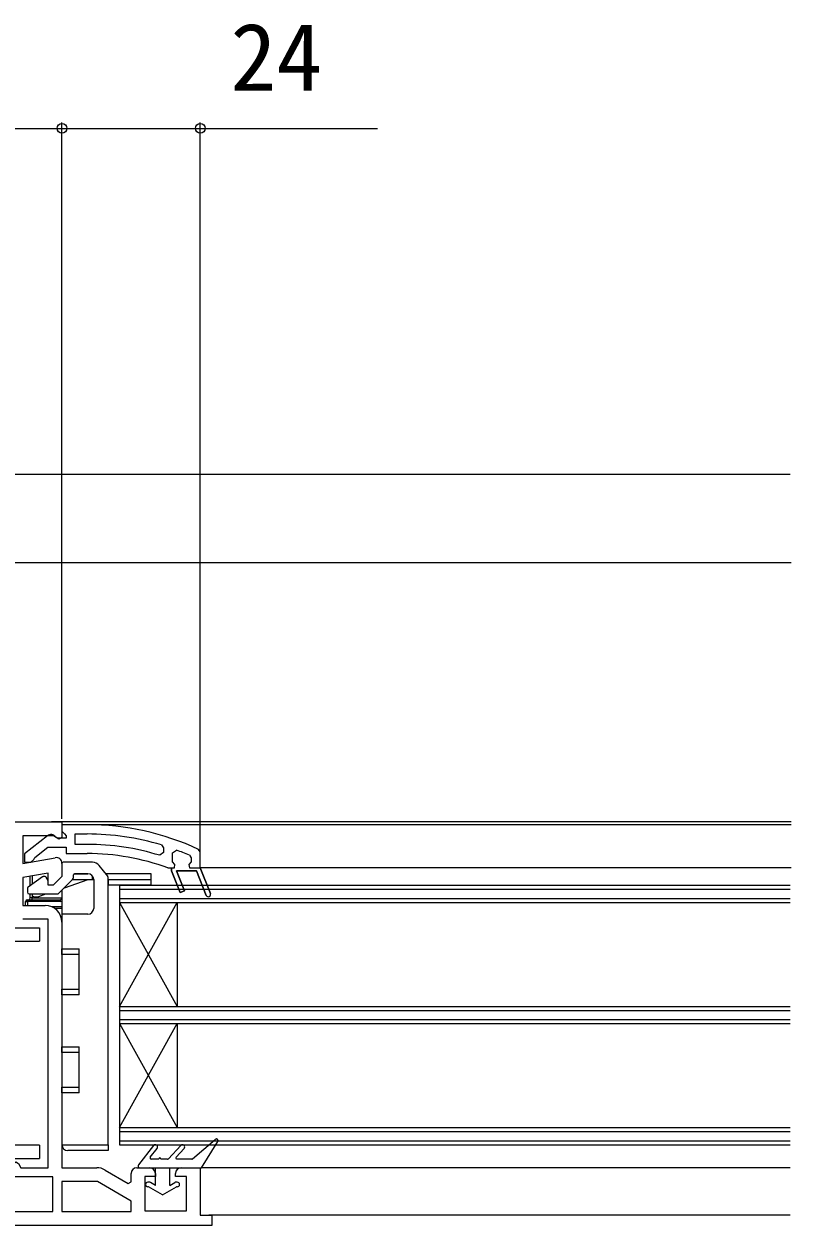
# Model space of a CAD drawing. Units: millimetres, scale not verified. Extents: x -700 to 700, y -1044 to 1038.
# Drawn here: x -24.6 to 108.5, y -616.1 to -408.6 of the extents above; entities that cross this region are included whole.
import ezdxf
from ezdxf.enums import TextEntityAlignment as Align

# ---------------------------------------------------------------- set-up
doc = ezdxf.new("R2010")
doc.units = ezdxf.units.MM
doc.header["$LTSCALE"] = 6
doc.layers.add('0-3_YKK_11', color=7, linetype='Continuous', lineweight=18)
for name, color, linetype in [('0-5_YKK_12', 2, 'Continuous'), ('0-6_YKK_13', 4, 'Continuous'), ('0-8_YKK_D', 6, 'Continuous')]:
    doc.layers.add(name, color=color, linetype=linetype)
doc.styles.add('ＭＳ ゴシック', font='')
doc.styles.get('ＭＳ ゴシック').set_extended_font_data('MS Gothic')

msp = doc.modelspace()

# ---------------------------------------------------------------- linework, layer by layer
at = {"layer": '0-3_YKK_11'}
msp.add_line((-5, -607), (-2.8, -607), dxfattribs=at)
for points in [[(-42.827, -553.215), (-37.2, -554.207), (-37.2, -549.4), (-42.557, -549.4), (-43.485, -549.98), (-44, -549.695), (-44, -547), (-31, -547), (-18, -547), (-18, -549.695), (-18.516, -549.98), (-19.444, -549.4), (-24.8, -549.4), (-24.8, -554.207), (-19.174, -553.215)], [(-13.633, -547.5), (-18, -547.5), (-18, -548.6), (-17.563, -549.096), (-17.3, -549.394), (-17.3, -549.8), (-18.7, -549.8), (-19.1, -549.6)], [(-20.517, -549.413), (-24.5, -552.525), (-24.5, -554), (-23.399, -554), (-22.9, -553.525), (-22.708, -553.155), (-20.462, -551.4), (-17.3, -551.4), (-17.3, -552.5), (-13.633, -552.5)], [(-13.633, -550.9), (-15.7, -550.9), (-15.7, -549.1), (-13.633, -549.1)], [(-0.755, -551.009), (-0.4, -551.487), (-0.4, -552.324), (-1.048, -552.801)], [(7.028, -559.748), (5.338, -555.5), (1.861, -555.5), (3.234, -558.952), (2.491, -559.248), (1, -555.5), (1, -555), (1.5, -555), (1.575, -554.41), (1.2, -553.925), (1.2, -553.9), (1.2, -552.365), (1.874, -551.896)], [(4.099, -552.795), (4.4, -553.253), (4.4, -553.925), (4.025, -554.41), (4.1, -555), (6, -555), (7.771, -559.452), (6, -555), (6, -552.218), (5.71, -551.764)], [(-18, -554.2), (-18, -556.5), (-19.5, -558), (-20.4, -558), (-20.4, -555.868), (-24.8, -556.644), (-24.8, -561.5), (-20.9, -561.5)], [(0.382, -554.97), (0.553, -555), (1, -555), (1, -555.5), (2.491, -559.248), (3.234, -558.952), (1.861, -555.5), (5.338, -555.5), (7.028, -559.748)], [(-41.6, -563.9), (-41.6, -607), (-36.866, -607), (-36.433, -606.25), (-36, -606), (-35.567, -606.25), (-35.134, -607), (-31, -607), (-26.866, -607), (-26.433, -606.25), (-26, -606), (-25.567, -606.25), (-25.134, -607), (-20.4, -607), (-20.4, -563.9), (-24.8, -563.9)], [(-18, -564.4), (-18, -607), (-11.974, -607)], [(2.7, -607), (6, -607), (6, -615.2), (8, -615.2), (8, -617), (-31, -617), (-70, -617), (-70, -615.2), (-68, -615.2), (-68, -607), (-64.7, -607)], [(-10.524, -607.389), (-6.5, -609.711), (-6, -609.423), (-6, -608)], [(-1.8, -608), (-1.8, -608.5), (-3.6, -608.5), (-3.6, -614.5), (3.6, -614.5), (3.6, -608.5), (1.7, -608.5), (1.7, -608)]]:
    msp.add_lwpolyline(points, dxfattribs=at)
for points in [[(-19.6, -608.6), (-31, -608.6), (-42.4, -608.6), (-42.4, -614.6), (-31, -614.6), (-19.6, -614.6)], [(-18, -614.6), (-6, -614.6), (-6, -612.771), (-11.84, -609.4), (-18, -609.4)]]:
    msp.add_lwpolyline(points, close=True, dxfattribs=at)
for centre, radius, start, end in [((-13.633, -593.5), 46, 65.13402, 89.99999), ((-19.9, -550.2), 1, 36.86989, 128.08672), ((-13.633, -593.5), 44.4, 73.13981, 90.00001), ((-13.633, -593.5), 42.6, 72.81723, 90.00001), ((-13.633, -593.5), 44.4, 66.46078, 69.55779), ((-19, -554.2), 1, 360, 99.99998), ((-13.633, -593.5), 41, 70.01112, 90.00001), ((7.4, -559.6), 0.4, 201.69939, 21.69941), ((7.4, -559.6), 0.4, 201.69939, 21.69941), ((-20.9, -564.4), 2.9, 0.00001, 89.99999), ((-11.974, -609.9), 2.9, 60.00001, 90.00002), ((-5, -608), 1, 90.00001, 179.99999), ((-2.8, -608), 1, 0.00001, 89.99999), ((2.7, -608), 1, 90.00001, 179.99999)]:
    msp.add_arc(centre, radius, start, end, dxfattribs=at)
at = {"layer": '0-5_YKK_12'}
for p, q in [((-194.499, -486.7), (108.315, -486.7)), ((-194.5, -501.995), (108.497, -502.011)), ((-194.499, -502), (108.315, -502)), ((-137, -501.995), (13.179, -502.009)), ((108.497, -547.002), (-19.799, -547)), ((108.497, -547.502), (-17, -547.5)), ((108.497, -555), (6, -554.998)), ((-8, -558), (108.315, -558)), ((-8, -558), (-8, -603)), ((-8, -558.7), (108.315, -558.7)), ((-8, -560.3), (108.315, -560.3)), ((-8, -561), (108.315, -561)), ((-8, -561), (2, -579)), ((-8, -579), (2, -561)), ((2, -561), (2, -579)), ((-8, -579), (108.315, -579)), ((-8, -579.7), (108.315, -579.7)), ((-8, -581.3), (108.315, -581.3)), ((-8, -582), (108.315, -582)), ((-8, -582), (2, -600)), ((-8, -600), (2, -582)), ((2, -582), (2, -600)), ((-8, -600), (108.315, -600)), ((-8, -600.7), (108.315, -600.7)), ((-8, -602.3), (108.315, -602.3)), ((-8, -603), (108.315, -603)), ((108.315, -607.002), (6.2, -607)), ((108.315, -615.202), (7.5, -615.2))]:
    msp.add_line(p, q, dxfattribs=at)
at = {"layer": '0-6_YKK_13'}
for p, q in [((-18.021, -554.002), (-18, -554.002)), ((-18, -554.202), (-18, -554.002)), ((-12.721, -554.002), (-17.8, -554.002)), ((-18, -554.202), (-18, -555.795)), ((-15.8, -556.002), (-13.5, -556.002)), ((-13.6, -556.002), (-15.8, -556.002)), ((-13.5, -556.002), (-13.6, -556.002)), ((-10.066, -556.42), (-11.55, -554.565)), ((-2.8, -556.002), (-10.4, -556.002)), ((-21.352, -556.538), (-23.872, -558.303)), ((-23.5, -558.042), (-23.5, -556.417)), ((-23.2, -556.364), (-23.2, -557.832)), ((-20.916, -556.502), (-21.237, -556.502)), ((-20.4, -557.195), (-20.743, -556.602)), ((-18.525, -559.355), (-16.147, -556.977)), ((-16.172, -557.002), (-12.5, -557.002)), ((-16, -556.623), (-16, -556.202)), ((-12.75, -556.34), (-12.75, -557.002)), ((-12.5, -558.003), (-12.501, -558.003)), ((-12.5, -557.002), (-12.5, -562.002)), ((-10, -603.002), (-10, -556.607)), ((-10, -557.002), (-2.8, -557.002)), ((-10, -557.002), (-10, -558.003)), ((-2.501, -558.003), (-10, -558.003)), ((-2.8, -557.002), (-2.5, -557.002)), ((-2.501, -558.003), (-2.5, -557.002)), ((-24, -558.549), (-24, -559.202)), ((-23.7, -559.502), (-18.879, -559.502)), ((-23.5, -560.202), (-23.5, -559.502)), ((-23.2, -560.202), (-23.5, -560.202)), ((-23.2, -559.502), (-23.2, -560.202)), ((-22.017, -559.922), (-20.783, -559.502)), ((-18, -558.83), (-18, -563.002)), ((-24.3, -561.502), (-24.3, -560.802)), ((-24, -560.502), (-18.3, -560.502)), ((-24, -560.802), (-24, -560.502)), ((-18.3, -560.802), (-24, -560.802)), ((-19.842, -561.702), (-18, -561.702)), ((-18, -562.002), (-19.272, -562.002)), ((-18.3, -560.502), (-18.3, -560.802)), ((-18, -563.002), (-18, -569.002)), ((-13.5, -563.002), (-18, -563.002)), ((-39, -565.4), (-21.9, -565.4)), ((-21.9, -565.4), (-21.9, -567.7)), ((-18, -569.002), (-15, -569.002)), ((-15, -577.002), (-15, -569.002)), ((-18, -576.002), (-15, -576.002)), ((-18, -577.002), (-18, -576.002)), ((-18, -577.002), (-18, -586.002)), ((-15, -577.002), (-18, -577.002)), ((-18, -586.002), (-15, -586.002)), ((-15, -594.002), (-15, -586.002)), ((-18, -593.002), (-15, -593.002)), ((-18, -594.002), (-18, -593.002)), ((-18, -594.002), (-18, -603.002)), ((-15, -594.002), (-18, -594.002)), ((-21.9, -603.1), (-21.9, -605.4)), ((-18, -603.002), (-10, -603.002)), ((-10, -603.002), (-10, -604.002)), ((-2.116, -603.154), (-4.737, -606.516)), ((-2.673, -605.177), (-1.484, -603.645)), ((0.459, -605.436), (2.607, -603.128)), ((1.805, -605.164), (3.193, -603.672)), ((4.656, -605.452), (8.605, -602.072)), ((6.2, -607), (9.054, -602.46)), ((-39, -605.4), (-21.9, -605.4)), ((-10, -604.002), (-17, -604.002)), ((-1.222, -605.5), (-2.515, -605.5)), ((0.313, -605.5), (-0.822, -605.5)), ((4.526, -605.5), (1.952, -605.5)), ((-4.5, -607), (6.2, -607)), ((-1.8, -610.055), (-1.8, -607)), ((0.7, -610.055), (0.7, -607)), ((-2.868, -609.5), (-3.1, -609.5)), ((-1.8, -610.055), (-2.668, -609.554)), ((0.7, -610.055), (1.567, -609.554)), ((2, -609.5), (1.767, -609.5)), ((-2.975, -610.3), (-3.1, -610.3)), ((-0.55, -611.7), (-2.975, -610.3)), ((-0.55, -611.7), (1.875, -610.3)), ((2, -610.3), (1.875, -610.3))]:
    msp.add_line(p, q, dxfattribs=at)
for points in [[(-2.5, -557.002), (-2.5, -556.002), (-2.8, -556.002)], [(-17.583, -558.413), (-13.435, -557.002), (-12.5, -557.002)], [(-23.2, -560.502), (-23.2, -560.202), (-18, -560.202)], [(-24.3, -560.802), (-24, -560.802), (-24, -561.502)], [(-21.9, -603.1), (-39.3, -603.1), (-39.3, -567.7), (-21.9, -567.7)], [(-15, -570.002), (-18, -570.002), (-18, -569.002)], [(-15, -587.002), (-18, -587.002), (-18, -586.002)]]:
    msp.add_lwpolyline(points, dxfattribs=at)
for centre, radius, start, end in [((-17.8, -554.202), 0.2, 90, 180), ((-12.721, -555.502), 1.5, 38.65981, 90), ((-15.8, -556.202), 0.2, 90, 180), ((-13.5, -557.002), 1, 0, 90), ((-21.237, -556.702), 0.2, 90, 125), ((-20.916, -556.702), 0.2, 30, 90), ((-16.5, -556.623), 0.5, 315, 0), ((-10.3, -556.607), 0.3, 0, 38.65981), ((-23.7, -558.549), 0.3, 125, 180), ((-23.7, -559.202), 0.3, 180, 270), ((-23.8, -560.202), 0.3, 270, 0), ((-22.5, -558.502), 1.5, 221.81031, 228.18969), ((-22.5, -558.502), 1.5, 242.18186, 288.79043), ((-18.879, -559.002), 0.5, 270, 315), ((-18.3, -560.202), 0.3, 270, 0), ((-24, -560.802), 0.3, 90, 180), ((-18.3, -560.202), 0.6, 270, 300), ((-13.5, -562.002), 1, 270, 0), ((-17, -603.002), 1, 180, 270), ((-1.8, -603.4), 0.4, 322.18768, 142.05449), ((2.9, -603.4), 0.4, 317.0674, 137.0674), ((8.8, -602.3), 0.3, 327.84718, 130.56105), ((-2.515, -605.3), 0.2, 142.18768, 270), ((-1.022, -605.5), 0.2, 0, 180), ((0.313, -605.3), 0.2, 270, 317.0674), ((1.952, -605.3), 0.2, 137.0674, 270), ((4.526, -605.3), 0.2, 270, 310.56105), ((-4.5, -606.7), 0.3, 142.05449, 270), ((-3.1, -609.9), 0.4, 90, 270), ((-2.868, -609.9), 0.4, 60, 90), ((1.767, -609.9), 0.4, 90, 120), ((2, -609.9), 0.4, 270, 90)]:
    msp.add_arc(centre, radius, start, end, dxfattribs=at)
at = {"layer": '0-8_YKK_D'}
for p, q in [((-38, -426.7), (-18, -426.7)), ((-18, -546.5), (-18, -425.7)), ((-18, -546.5), (-18, -425.7)), ((6, -552.953), (6, -425.7))]:
    msp.add_line(p, q, dxfattribs=at)
msp.add_lwpolyline([(-18, -426.7), (6, -426.7), (36.764, -426.7)], dxfattribs=at)
for centre in [(-18, -426.7), (-18, -426.7), (6, -426.7)]:
    msp.add_circle(centre, 0.85, dxfattribs=at)

# ---------------------------------------------------------------- texts
at = {"layer": '0-8_YKK_D', "style": 'ＭＳ ゴシック'}
msp.add_text('24', height=11.73, dxfattribs=at).set_placement((11.219, -423.7), align=Align.BOTTOM_LEFT)

doc.saveas('drawing.dxf')
